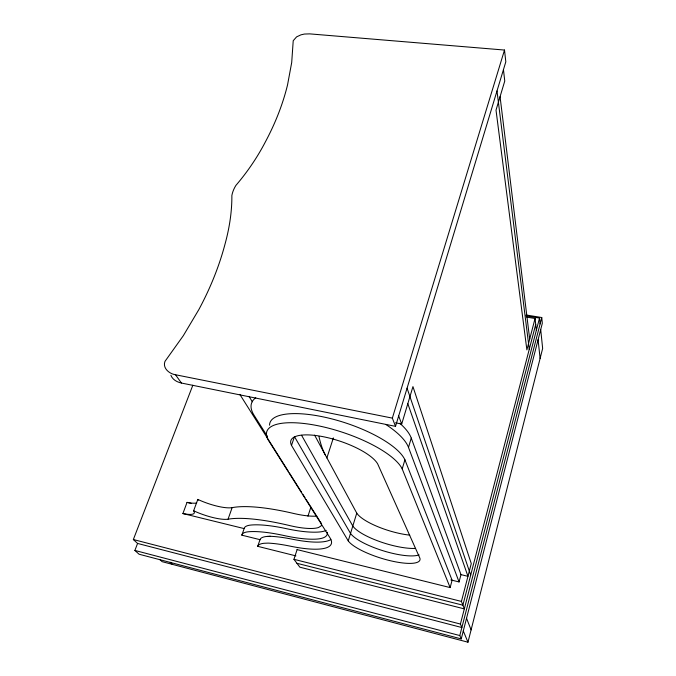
<?xml version="1.0" encoding="UTF-8"?>
<svg xmlns="http://www.w3.org/2000/svg" width="676" height="676" viewBox="0 0 676 676"><rect width="100%" height="100%" fill="white"/><g stroke="black" fill="none" stroke-linecap="round" stroke-linejoin="round"><path stroke-width="1.01" d="M159.857 559.567L162.105 561.663L467.969 642.2L542.651 348.436L540.707 329.592M192.837 385.235L133.349 539.541L137.574 543.436L461.86 627.539L460.407 624.049L539.507 318.066L525.979 315.878M137.524 543.563L134.887 550.441L139.07 554.219L461.243 638.904L459.798 635.55L541.746 317.526L526.122 314.999M461.243 638.904L542.321 323.28L541.746 317.526M297.212 549.275L293.95 559.314L299.865 567.189L464.327 608.882L461.429 601.42L471.273 563.564L412.951 386.587L401.696 424.046L395.502 422.804M526.756 317.128L535.062 318.472L526.883 349.889L496.015 110.146L504.761 81.035L503.451 69.62M535.713 324.412L462.891 605.189L296.933 563.294M450.867 579.932L459.055 581.943L460.981 574.625L411.253 438.065A82.616 28.536 18.3 0 0 399.769 423.252M297.102 549.605L450.14 587.579L452.092 580.236L404.916 459.781A71.462 23.432 18.1 0 0 331.527 418.824A71.462 23.432 18.1 0 0 269.538 425.196M459.055 581.943L408.498 447.402L411.253 438.065M450.14 587.579L402.212 468.941L404.916 459.781M395.519 426.362L505.817 61.812L504.507 50.049L309.726 33.876L304.377 34.053L300.947 34.839L296.595 36.876L293.223 40.704L291.702 62.513L287.553 84.846A282.061 195.939 -30.8 0 1 265.355 141.943C257.21 157.567 247.298 172.093 235.907 185.401A33.994 26.702 -24.2 0 0 231.868 195.499C231.995 211.943 229.358 228.311 224.973 244.306A303.761 219.413 -36.8 0 1 198.82 309.633L183.323 335.685L164.978 361.381C162.341 368.116 169.389 373.904 175.498 374.749L392.35 418.123L395.519 426.362L181.438 383.038C177.078 382.143 172.557 379.675 170.901 375.315M392.35 418.123L504.507 50.049M348.241 540.893L291.5 445.408A46.162 14.762 18.2 0 1 325.426 437.169A46.162 14.762 18.2 0 1 377.698 463.956L419.897 558.19A38.109 9.895 17.4 0 1 389.824 560.598A38.109 9.895 17.4 0 1 348.241 540.893L356.759 513.143L314.61 435.133M307.96 516.168L310.892 507.135M326.863 457.965L333.378 437.896M291.5 445.408L294.483 436.645L350.531 533.44A38 10.106 17.4 0 0 382.768 550.661A38 10.106 17.4 0 0 419.086 554.895M295.902 555.883L257.725 546.335L259.99 539.668A46.644 11.069 18.4 0 1 266.361 536.499L270.493 536.305A68.513 16.047 18.3 0 1 293.325 539.406A68.901 17.829 18.9 0 0 330.809 539.609M260.226 539.727L241.856 535.172L244.137 528.581A45.25 10.951 18.7 0 1 251.413 525.007A75.07 17.939 18.4 0 1 286.582 528.708A71.85 19.139 19 0 0 317.728 532.105A57.79 15.295 18.9 0 0 326.255 530.364M196.691 502.919A21.446 5.357 20.1 0 1 187.041 502.386L182.9 513.549A21.539 5.171 20 0 0 193.632 510.794A28.316 6.997 19.7 0 0 228.057 519.185L232.138 507.642A104.146 25.578 18.3 0 1 294.254 513.608L297.863 514.377A46.492 12.81 18.8 0 0 316.757 516.134M193.632 510.794L197.814 499.412A28.189 7.242 19.7 0 0 232.138 507.642M267.324 536.414L268.431 536.347M269.014 536.313L270.493 536.305M187.041 502.386L191.147 503.375M460.812 574.583L467.961 576.324L407.822 403.665M182.9 513.549L244.078 528.573M293.95 559.314L461.429 601.42M133.349 539.541L460.407 624.049M134.887 550.441L459.798 635.55M170.191 562.28L172.397 564.375M319.452 520.452L306.169 499.556M175.498 374.749L181.438 383.038M320.28 521.534L320.745 522.286M267.578 436.671L254.066 415.267A82.903 28.003 18.3 0 1 255.765 397.767M239.853 394.429L288.187 471.045M289.311 472.828L301.673 492.432M302.797 494.215L305.045 497.773M249.021 396.406L252.342 401.781M301.572 435.276L352.804 526.029A37.898 10.309 17.3 0 0 379.54 541.518A37.898 10.309 17.3 0 0 415.334 548.405M321.066 522.92L321.43 524.035M463.288 630.962L467.969 642.2M466.541 618.278L471.104 629.88M398.679 415.934L401.696 424.046M407.07 388.176L470.699 575.082M321.472 524.28L321.455 525.48A4.69 1.234 18.3 0 1 321.413 525.683L318.565 527.517A46.703 12.379 18.8 0 1 293.874 526.511L290.257 525.717A104.577 24.699 18.3 0 0 228.057 519.185M496.995 90.956L529.257 349.315M500.063 96.676L529.688 339.115M538.079 339.808L540.116 358.432M535.062 318.472L536.364 330.251M539.507 318.066L540.116 323.88M325.207 454.754A136.636 39.74 -80 0 1 318.971 436.561M257.725 546.335A46.762 10.833 18.5 0 1 264.079 543.276L268.203 543.107A68.682 15.7 18.3 0 1 291.06 546.326A69.087 17.458 19 0 0 330.446 538.544L268.313 440.144A71.698 22.976 18.2 0 1 320.492 426.26A71.698 22.976 18.2 0 1 402.212 468.941M197.814 499.412A21.446 5.357 20.1 0 1 198.313 500.232M409.74 535.138A37.712 10.664 17.2 0 1 356.759 513.143M241.856 535.172A45.36 10.731 18.7 0 1 249.106 531.708A75.247 17.568 18.4 0 1 284.3 535.595A72.045 18.751 19 0 0 315.481 539.161A57.942 14.99 18.9 0 0 327.302 532.308M385.819 424.469A82.903 28.003 18.3 0 1 408.498 447.402"/></g></svg>
